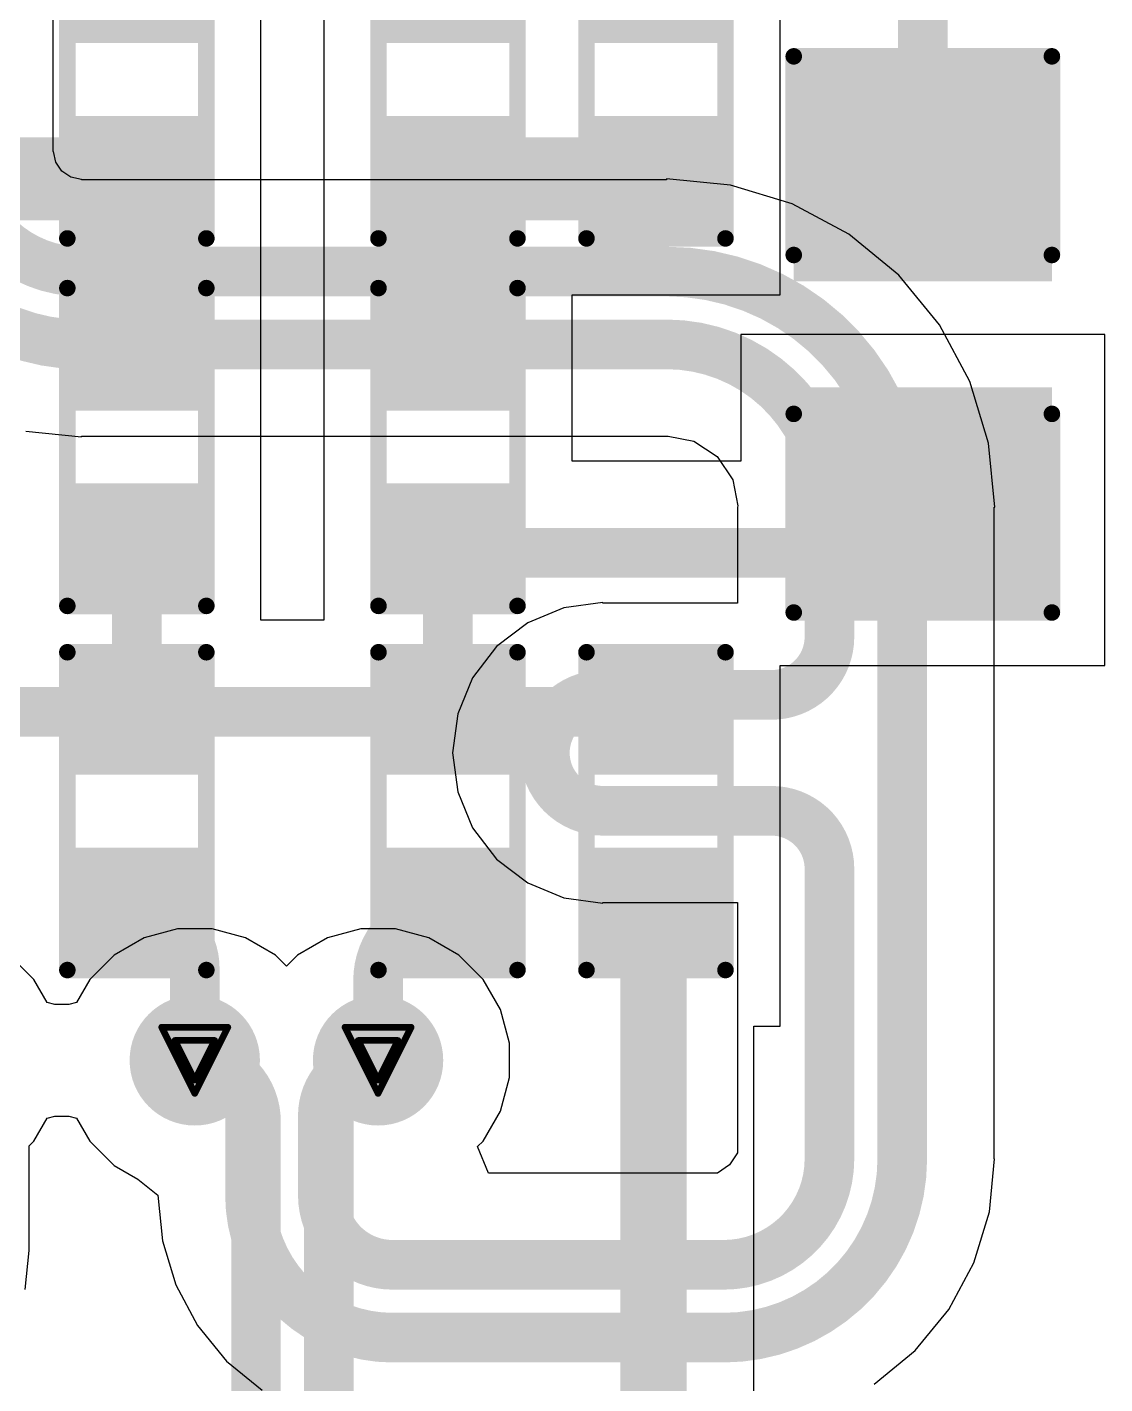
# Model space of a CAD drawing. Header units: inches. Extents: x 0 to 11.4, y 0 to 6.8.
# Drawn here: x 4.7441 to 5.0697, y 2.278 to 2.6878 of the extents above; entities that cross this region are included whole.
import ezdxf

# ---------------------------------------------------------------- set-up
doc = ezdxf.new("R2010")
doc.units = ezdxf.units.IN
doc.header["$MEASUREMENT"] = 0
for name, color, linetype in [('Bottom Layer', 5, 'Continuous'), ('Bottom Overlay', 54, 'Continuous'), ('Bottom Paste', 16, 'Continuous'), ('Bottom Solder', 6, 'Continuous'), ('Drill Drawing', 1, 'Continuous'), ('Top Layer', 1, 'Continuous'), ('Via Holes', 16, 'Continuous')]:
    doc.layers.add(name, color=color, linetype=linetype)

# ---------------------------------------------------------------- blocks, each defined once
blk = doc.blocks.new('R___0603_B_4')
at = {"layer": 'Bottom Layer'}
for points in [[(-0.045, -0.0175), (-0.045, 0.0175), (-0.015, 0.0175), (-0.015, -0.0175)], [(0.015, -0.0175), (0.015, 0.0175), (0.045, 0.0175), (0.045, -0.0175)]]:
    blk.add_hatch(color=5, dxfattribs=at).paths.add_polyline_path(points)
at = {"layer": 'Bottom Paste'}
for points in [[(-0.045, -0.0175), (-0.045, 0.0175), (-0.015, 0.0175), (-0.015, -0.0175)], [(0.015, -0.0175), (0.015, 0.0175), (0.045, 0.0175), (0.045, -0.0175)]]:
    blk.add_hatch(color=16, dxfattribs=at).paths.add_polyline_path(points)
at = {"layer": 'Bottom Solder'}
for points in [[(-0.049, -0.0215), (-0.049, 0.0215), (-0.011, 0.0215), (-0.011, -0.0215)], [(0.011, -0.0215), (0.011, 0.0215), (0.049, 0.0215), (0.049, -0.0215)]]:
    blk.add_hatch(color=6, dxfattribs=at).paths.add_polyline_path(points)
at = {"layer": 'Bottom Overlay', "const_width": 0.005}
for points in [[(-0.048, 0.021), (0.048, 0.021)], [(-0.048, 0.021), (-0.048, -0.021)], [(0.048, 0.021), (0.048, -0.021)], [(-0.048, -0.021), (0.048, -0.021)]]:
    blk.add_lwpolyline(points, dxfattribs=at)
at = {"layer": 'Bottom Overlay', "const_width": 0.0025}
for points in [[(-0.04925, 0.021, 1), (-0.04675, 0.021, 1)], [(-0.04925, 0.021, 1), (-0.04675, 0.021, 1)], [(0.04675, 0.021, 1), (0.04925, 0.021, 1)], [(0.04675, 0.021, 1), (0.04925, 0.021, 1)], [(-0.04925, -0.021, 1), (-0.04675, -0.021, 1)], [(-0.04925, -0.021, 1), (-0.04675, -0.021, 1)], [(0.04675, -0.021, 1), (0.04925, -0.021, 1)], [(0.04675, -0.021, 1), (0.04925, -0.021, 1)]]:
    blk.add_lwpolyline(points, format="xyb", close=True, dxfattribs=at)
blk = doc.blocks.new('R___0603_B_5')
at = {"layer": 'Bottom Layer'}
for points in [[(-0.045, -0.0175), (-0.045, 0.0175), (-0.015, 0.0175), (-0.015, -0.0175)], [(0.015, -0.0175), (0.015, 0.0175), (0.045, 0.0175), (0.045, -0.0175)]]:
    blk.add_hatch(color=5, dxfattribs=at).paths.add_polyline_path(points)
at = {"layer": 'Bottom Paste'}
for points in [[(-0.045, -0.0175), (-0.045, 0.0175), (-0.015, 0.0175), (-0.015, -0.0175)], [(0.015, -0.0175), (0.015, 0.0175), (0.045, 0.0175), (0.045, -0.0175)]]:
    blk.add_hatch(color=16, dxfattribs=at).paths.add_polyline_path(points)
at = {"layer": 'Bottom Solder'}
for points in [[(-0.049, -0.0215), (-0.049, 0.0215), (-0.011, 0.0215), (-0.011, -0.0215)], [(0.011, -0.0215), (0.011, 0.0215), (0.049, 0.0215), (0.049, -0.0215)]]:
    blk.add_hatch(color=6, dxfattribs=at).paths.add_polyline_path(points)
at = {"layer": 'Bottom Overlay', "const_width": 0.005}
for points in [[(0.048, 0.021), (-0.048, 0.021)], [(-0.048, -0.021), (-0.048, 0.021)], [(0.048, -0.021), (0.048, 0.021)], [(0.048, -0.021), (-0.048, -0.021)]]:
    blk.add_lwpolyline(points, dxfattribs=at)
at = {"layer": 'Bottom Overlay', "const_width": 0.0025}
for points in [[(-0.04925, 0.021, 1), (-0.04675, 0.021, 1)], [(-0.04925, 0.021, 1), (-0.04675, 0.021, 1)], [(0.04675, 0.021, 1), (0.04925, 0.021, 1)], [(0.04675, 0.021, 1), (0.04925, 0.021, 1)], [(-0.04925, -0.021, 1), (-0.04675, -0.021, 1)], [(-0.04925, -0.021, 1), (-0.04675, -0.021, 1)], [(0.04675, -0.021, 1), (0.04925, -0.021, 1)], [(0.04675, -0.021, 1), (0.04925, -0.021, 1)]]:
    blk.add_lwpolyline(points, format="xyb", close=True, dxfattribs=at)
blk = doc.blocks.new('R___0603_B_9')
at = {"layer": 'Bottom Layer'}
for points in [[(-0.045, -0.0175), (-0.045, 0.0175), (-0.015, 0.0175), (-0.015, -0.0175)], [(0.015, -0.0175), (0.015, 0.0175), (0.045, 0.0175), (0.045, -0.0175)]]:
    blk.add_hatch(color=5, dxfattribs=at).paths.add_polyline_path(points)
at = {"layer": 'Bottom Paste'}
for points in [[(-0.045, -0.0175), (-0.045, 0.0175), (-0.015, 0.0175), (-0.015, -0.0175)], [(0.015, -0.0175), (0.015, 0.0175), (0.045, 0.0175), (0.045, -0.0175)]]:
    blk.add_hatch(color=16, dxfattribs=at).paths.add_polyline_path(points)
at = {"layer": 'Bottom Solder'}
for points in [[(-0.049, -0.0215), (-0.049, 0.0215), (-0.011, 0.0215), (-0.011, -0.0215)], [(0.011, -0.0215), (0.011, 0.0215), (0.049, 0.0215), (0.049, -0.0215)]]:
    blk.add_hatch(color=6, dxfattribs=at).paths.add_polyline_path(points)
at = {"layer": 'Bottom Overlay', "const_width": 0.005}
for points in [[(0.048, 0.021), (-0.048, 0.021)], [(-0.048, -0.021), (-0.048, 0.021)], [(0.048, -0.021), (0.048, 0.021)], [(0.048, -0.021), (-0.048, -0.021)]]:
    blk.add_lwpolyline(points, dxfattribs=at)
at = {"layer": 'Bottom Overlay', "const_width": 0.0025}
for points in [[(-0.04925, 0.021, 1), (-0.04675, 0.021, 1)], [(-0.04925, 0.021, 1), (-0.04675, 0.021, 1)], [(0.04675, 0.021, 1), (0.04925, 0.021, 1)], [(0.04675, 0.021, 1), (0.04925, 0.021, 1)], [(-0.04925, -0.021, 1), (-0.04675, -0.021, 1)], [(-0.04925, -0.021, 1), (-0.04675, -0.021, 1)], [(0.04675, -0.021, 1), (0.04925, -0.021, 1)], [(0.04675, -0.021, 1), (0.04925, -0.021, 1)]]:
    blk.add_lwpolyline(points, format="xyb", close=True, dxfattribs=at)
blk = doc.blocks.new('R___0603_B_10')
at = {"layer": 'Bottom Layer'}
for points in [[(-0.045, -0.0175), (-0.045, 0.0175), (-0.015, 0.0175), (-0.015, -0.0175)], [(0.015, -0.0175), (0.015, 0.0175), (0.045, 0.0175), (0.045, -0.0175)]]:
    blk.add_hatch(color=5, dxfattribs=at).paths.add_polyline_path(points)
at = {"layer": 'Bottom Paste'}
for points in [[(-0.045, -0.0175), (-0.045, 0.0175), (-0.015, 0.0175), (-0.015, -0.0175)], [(0.015, -0.0175), (0.015, 0.0175), (0.045, 0.0175), (0.045, -0.0175)]]:
    blk.add_hatch(color=16, dxfattribs=at).paths.add_polyline_path(points)
at = {"layer": 'Bottom Solder'}
for points in [[(-0.049, -0.0215), (-0.049, 0.0215), (-0.011, 0.0215), (-0.011, -0.0215)], [(0.011, -0.0215), (0.011, 0.0215), (0.049, 0.0215), (0.049, -0.0215)]]:
    blk.add_hatch(color=6, dxfattribs=at).paths.add_polyline_path(points)
at = {"layer": 'Bottom Overlay', "const_width": 0.005}
for points in [[(0.048, 0.021), (-0.048, 0.021)], [(-0.048, -0.021), (-0.048, 0.021)], [(0.048, -0.021), (0.048, 0.021)], [(0.048, -0.021), (-0.048, -0.021)]]:
    blk.add_lwpolyline(points, dxfattribs=at)
at = {"layer": 'Bottom Overlay', "const_width": 0.0025}
for points in [[(-0.04925, 0.021, 1), (-0.04675, 0.021, 1)], [(-0.04925, 0.021, 1), (-0.04675, 0.021, 1)], [(0.04675, 0.021, 1), (0.04925, 0.021, 1)], [(0.04675, 0.021, 1), (0.04925, 0.021, 1)], [(-0.04925, -0.021, 1), (-0.04675, -0.021, 1)], [(-0.04925, -0.021, 1), (-0.04675, -0.021, 1)], [(0.04675, -0.021, 1), (0.04925, -0.021, 1)], [(0.04675, -0.021, 1), (0.04925, -0.021, 1)]]:
    blk.add_lwpolyline(points, format="xyb", close=True, dxfattribs=at)
blk = doc.blocks.new('R___0603_B_12')
at = {"layer": 'Bottom Layer'}
for points in [[(-0.045, -0.0175), (-0.045, 0.0175), (-0.015, 0.0175), (-0.015, -0.0175)], [(0.015, -0.0175), (0.015, 0.0175), (0.045, 0.0175), (0.045, -0.0175)]]:
    blk.add_hatch(color=5, dxfattribs=at).paths.add_polyline_path(points)
at = {"layer": 'Bottom Paste'}
for points in [[(-0.045, -0.0175), (-0.045, 0.0175), (-0.015, 0.0175), (-0.015, -0.0175)], [(0.015, -0.0175), (0.015, 0.0175), (0.045, 0.0175), (0.045, -0.0175)]]:
    blk.add_hatch(color=16, dxfattribs=at).paths.add_polyline_path(points)
at = {"layer": 'Bottom Solder'}
for points in [[(-0.049, -0.0215), (-0.049, 0.0215), (-0.011, 0.0215), (-0.011, -0.0215)], [(0.011, -0.0215), (0.011, 0.0215), (0.049, 0.0215), (0.049, -0.0215)]]:
    blk.add_hatch(color=6, dxfattribs=at).paths.add_polyline_path(points)
at = {"layer": 'Bottom Overlay', "const_width": 0.005}
for points in [[(0.048, 0.021), (-0.048, 0.021)], [(-0.048, -0.021), (-0.048, 0.021)], [(0.048, -0.021), (0.048, 0.021)], [(0.048, -0.021), (-0.048, -0.021)]]:
    blk.add_lwpolyline(points, dxfattribs=at)
at = {"layer": 'Bottom Overlay', "const_width": 0.0025}
for points in [[(-0.04925, 0.021, 1), (-0.04675, 0.021, 1)], [(-0.04925, 0.021, 1), (-0.04675, 0.021, 1)], [(0.04675, 0.021, 1), (0.04925, 0.021, 1)], [(0.04675, 0.021, 1), (0.04925, 0.021, 1)], [(-0.04925, -0.021, 1), (-0.04675, -0.021, 1)], [(-0.04925, -0.021, 1), (-0.04675, -0.021, 1)], [(0.04675, -0.021, 1), (0.04925, -0.021, 1)], [(0.04675, -0.021, 1), (0.04925, -0.021, 1)]]:
    blk.add_lwpolyline(points, format="xyb", close=True, dxfattribs=at)
blk = doc.blocks.new('R___0603_B_14')
at = {"layer": 'Bottom Layer'}
for points in [[(-0.045, -0.0175), (-0.045, 0.0175), (-0.015, 0.0175), (-0.015, -0.0175)], [(0.015, -0.0175), (0.015, 0.0175), (0.045, 0.0175), (0.045, -0.0175)]]:
    blk.add_hatch(color=5, dxfattribs=at).paths.add_polyline_path(points)
at = {"layer": 'Bottom Paste'}
for points in [[(-0.045, -0.0175), (-0.045, 0.0175), (-0.015, 0.0175), (-0.015, -0.0175)], [(0.015, -0.0175), (0.015, 0.0175), (0.045, 0.0175), (0.045, -0.0175)]]:
    blk.add_hatch(color=16, dxfattribs=at).paths.add_polyline_path(points)
at = {"layer": 'Bottom Solder'}
for points in [[(-0.049, -0.0215), (-0.049, 0.0215), (-0.011, 0.0215), (-0.011, -0.0215)], [(0.011, -0.0215), (0.011, 0.0215), (0.049, 0.0215), (0.049, -0.0215)]]:
    blk.add_hatch(color=6, dxfattribs=at).paths.add_polyline_path(points)
at = {"layer": 'Bottom Overlay', "const_width": 0.005}
for points in [[(0.048, 0.021), (-0.048, 0.021)], [(-0.048, -0.021), (-0.048, 0.021)], [(0.048, -0.021), (0.048, 0.021)], [(0.048, -0.021), (-0.048, -0.021)]]:
    blk.add_lwpolyline(points, dxfattribs=at)
at = {"layer": 'Bottom Overlay', "const_width": 0.0025}
for points in [[(-0.04925, 0.021, 1), (-0.04675, 0.021, 1)], [(-0.04925, 0.021, 1), (-0.04675, 0.021, 1)], [(0.04675, 0.021, 1), (0.04925, 0.021, 1)], [(0.04675, 0.021, 1), (0.04925, 0.021, 1)], [(-0.04925, -0.021, 1), (-0.04675, -0.021, 1)], [(-0.04925, -0.021, 1), (-0.04675, -0.021, 1)], [(0.04675, -0.021, 1), (0.04925, -0.021, 1)], [(0.04675, -0.021, 1), (0.04925, -0.021, 1)]]:
    blk.add_lwpolyline(points, format="xyb", close=True, dxfattribs=at)
blk = doc.blocks.new('R___0603_B_15')
at = {"layer": 'Bottom Layer'}
for points in [[(-0.045, -0.0175), (-0.045, 0.0175), (-0.015, 0.0175), (-0.015, -0.0175)], [(0.015, -0.0175), (0.015, 0.0175), (0.045, 0.0175), (0.045, -0.0175)]]:
    blk.add_hatch(color=5, dxfattribs=at).paths.add_polyline_path(points)
at = {"layer": 'Bottom Paste'}
for points in [[(-0.045, -0.0175), (-0.045, 0.0175), (-0.015, 0.0175), (-0.015, -0.0175)], [(0.015, -0.0175), (0.015, 0.0175), (0.045, 0.0175), (0.045, -0.0175)]]:
    blk.add_hatch(color=16, dxfattribs=at).paths.add_polyline_path(points)
at = {"layer": 'Bottom Solder'}
for points in [[(-0.049, -0.0215), (-0.049, 0.0215), (-0.011, 0.0215), (-0.011, -0.0215)], [(0.011, -0.0215), (0.011, 0.0215), (0.049, 0.0215), (0.049, -0.0215)]]:
    blk.add_hatch(color=6, dxfattribs=at).paths.add_polyline_path(points)
at = {"layer": 'Bottom Overlay', "const_width": 0.005}
for points in [[(0.048, 0.021), (-0.048, 0.021)], [(-0.048, -0.021), (-0.048, 0.021)], [(0.048, -0.021), (0.048, 0.021)], [(0.048, -0.021), (-0.048, -0.021)]]:
    blk.add_lwpolyline(points, dxfattribs=at)
at = {"layer": 'Bottom Overlay', "const_width": 0.0025}
for points in [[(-0.04925, 0.021, 1), (-0.04675, 0.021, 1)], [(-0.04925, 0.021, 1), (-0.04675, 0.021, 1)], [(0.04675, 0.021, 1), (0.04925, 0.021, 1)], [(0.04675, 0.021, 1), (0.04925, 0.021, 1)], [(-0.04925, -0.021, 1), (-0.04675, -0.021, 1)], [(-0.04925, -0.021, 1), (-0.04675, -0.021, 1)], [(0.04675, -0.021, 1), (0.04925, -0.021, 1)], [(0.04675, -0.021, 1), (0.04925, -0.021, 1)]]:
    blk.add_lwpolyline(points, format="xyb", close=True, dxfattribs=at)
blk = doc.blocks.new('R___0603_B_18')
at = {"layer": 'Bottom Layer'}
for points in [[(-0.045, -0.0175), (-0.045, 0.0175), (-0.015, 0.0175), (-0.015, -0.0175)], [(0.015, -0.0175), (0.015, 0.0175), (0.045, 0.0175), (0.045, -0.0175)]]:
    blk.add_hatch(color=5, dxfattribs=at).paths.add_polyline_path(points)
at = {"layer": 'Bottom Paste'}
for points in [[(-0.045, -0.0175), (-0.045, 0.0175), (-0.015, 0.0175), (-0.015, -0.0175)], [(0.015, -0.0175), (0.015, 0.0175), (0.045, 0.0175), (0.045, -0.0175)]]:
    blk.add_hatch(color=16, dxfattribs=at).paths.add_polyline_path(points)
at = {"layer": 'Bottom Solder'}
for points in [[(-0.049, -0.0215), (-0.049, 0.0215), (-0.011, 0.0215), (-0.011, -0.0215)], [(0.011, -0.0215), (0.011, 0.0215), (0.049, 0.0215), (0.049, -0.0215)]]:
    blk.add_hatch(color=6, dxfattribs=at).paths.add_polyline_path(points)
at = {"layer": 'Bottom Overlay', "const_width": 0.005}
for points in [[(0.048, 0.021), (-0.048, 0.021)], [(-0.048, -0.021), (-0.048, 0.021)], [(0.048, -0.021), (0.048, 0.021)], [(0.048, -0.021), (-0.048, -0.021)]]:
    blk.add_lwpolyline(points, dxfattribs=at)
at = {"layer": 'Bottom Overlay', "const_width": 0.0025}
for points in [[(-0.04925, 0.021, 1), (-0.04675, 0.021, 1)], [(-0.04925, 0.021, 1), (-0.04675, 0.021, 1)], [(0.04675, 0.021, 1), (0.04925, 0.021, 1)], [(0.04675, 0.021, 1), (0.04925, 0.021, 1)], [(-0.04925, -0.021, 1), (-0.04675, -0.021, 1)], [(-0.04925, -0.021, 1), (-0.04675, -0.021, 1)], [(0.04675, -0.021, 1), (0.04925, -0.021, 1)], [(0.04675, -0.021, 1), (0.04925, -0.021, 1)]]:
    blk.add_lwpolyline(points, format="xyb", close=True, dxfattribs=at)
blk = doc.blocks.new('C___1206_B_33')
at = {"layer": 'Bottom Layer'}
for points in [[(-0.08, 0.035), (-0.02, 0.035), (-0.02, -0.035), (-0.08, -0.035)], [(0.02, 0.035), (0.08, 0.035), (0.08, -0.035), (0.02, -0.035)]]:
    blk.add_hatch(color=5, dxfattribs=at).paths.add_polyline_path(points)
at = {"layer": 'Bottom Paste'}
for points in [[(-0.08, 0.035), (-0.02, 0.035), (-0.02, -0.035), (-0.08, -0.035)], [(0.02, 0.035), (0.08, 0.035), (0.08, -0.035), (0.02, -0.035)]]:
    blk.add_hatch(color=16, dxfattribs=at).paths.add_polyline_path(points)
at = {"layer": 'Bottom Solder'}
for points in [[(-0.084, 0.039), (-0.016, 0.039), (-0.016, -0.039), (-0.084, -0.039)], [(0.016, 0.039), (0.084, 0.039), (0.084, -0.039), (0.016, -0.039)]]:
    blk.add_hatch(color=6, dxfattribs=at).paths.add_polyline_path(points)
at = {"layer": 'Bottom Overlay', "const_width": 0.005}
for points in [[(-0.084, -0.039), (-0.084, 0.039)], [(-0.024, 0.039), (-0.084, 0.039)], [(0.084, 0.039), (0.024, 0.039)], [(0.084, -0.039), (0.084, 0.039)], [(-0.024, -0.039), (-0.084, -0.039)], [(0.084, -0.039), (0.024, -0.039)]]:
    blk.add_lwpolyline(points, dxfattribs=at)
at = {"layer": 'Bottom Overlay', "const_width": 0.0025}
for points in [[(-0.08525, 0.039, 1), (-0.08275, 0.039, 1)], [(-0.08525, 0.039, 1), (-0.08275, 0.039, 1)], [(-0.02525, 0.039, 1), (-0.02275, 0.039, 1)], [(0.02275, 0.039, 1), (0.02525, 0.039, 1)], [(0.08275, 0.039, 1), (0.08525, 0.039, 1)], [(0.08275, 0.039, 1), (0.08525, 0.039, 1)], [(-0.08525, -0.039, 1), (-0.08275, -0.039, 1)], [(-0.08525, -0.039, 1), (-0.08275, -0.039, 1)], [(-0.02525, -0.039, 1), (-0.02275, -0.039, 1)], [(0.02275, -0.039, 1), (0.02525, -0.039, 1)], [(0.08275, -0.039, 1), (0.08525, -0.039, 1)], [(0.08275, -0.039, 1), (0.08525, -0.039, 1)]]:
    blk.add_lwpolyline(points, format="xyb", close=True, dxfattribs=at)

msp = doc.modelspace()

# ---------------------------------------------------------------- hatches: boundary and pattern name
at = {"layer": 'Bottom Layer'}
h = msp.add_hatch(color=5, dxfattribs=at)
edge = h.paths.add_edge_path()
edge.add_arc((4.79471, 2.37573), 0.01969, 0, 360)
h = msp.add_hatch(color=5, dxfattribs=at)
edge = h.paths.add_edge_path()
edge.add_arc((4.85009, 2.37573), 0.01969, 0, 360)
at = {"layer": 'Top Layer'}
h = msp.add_hatch(color=1, dxfattribs=at)
edge = h.paths.add_edge_path()
edge.add_arc((4.79471, 2.37573), 0.01969, 0, 360)
h = msp.add_hatch(color=1, dxfattribs=at)
edge = h.paths.add_edge_path()
edge.add_arc((4.85009, 2.37573), 0.01969, 0, 360)
at = {"layer": 'Via Holes'}
h = msp.add_hatch(color=7, dxfattribs=at)
edge = h.paths.add_edge_path()
edge.add_arc((4.79471, 2.37573), 0.01181, 0, 360)
h = msp.add_hatch(color=7, dxfattribs=at)
edge = h.paths.add_edge_path()
edge.add_arc((4.85009, 2.37573), 0.01181, 0, 360)

# ---------------------------------------------------------------- linework, layer by layer
at = {"layer": 'Bottom Layer'}
for p, q in [((4.81471, 2.667), (4.81471, 2.737)), ((4.83371, 2.737), (4.83371, 2.667)), ((4.97156, 2.667), (4.97156, 2.737)), ((4.81471, 2.607), (4.81471, 2.667)), ((4.83371, 2.667), (4.83371, 2.607)), ((4.97156, 2.607), (4.97156, 2.667)), ((4.81471, 2.556), (4.81471, 2.607)), ((4.83371, 2.607), (4.83371, 2.556)), ((4.90871, 2.55674), (4.90871, 2.607)), ((4.90871, 2.607), (4.97156, 2.607)), ((5.06968, 2.595), (4.95968, 2.595)), ((4.95968, 2.595), (4.95968, 2.55674)), ((5.06968, 2.495), (5.06968, 2.595)), ((4.81471, 2.50874), (4.81471, 2.556)), ((4.83371, 2.556), (4.83371, 2.50874)), ((4.95968, 2.55674), (4.90871, 2.55674)), ((4.83371, 2.50874), (4.81471, 2.50874)), ((4.97156, 2.446), (4.97156, 2.495)), ((4.97156, 2.495), (5.06968, 2.495)), ((4.97156, 2.386), (4.97156, 2.446)), ((4.96358, 2.09987), (4.96358, 2.386)), ((4.96358, 2.386), (4.97156, 2.386))]:
    msp.add_line(p, q, dxfattribs=at)
for points, const_width in [([(5.01468, 2.645), (5.01468, 2.86384)], 0.015), ([(4.72421, 2.642), (4.77721, 2.642)], 0.025), ([(4.77721, 2.589), (4.77721, 2.642)], 0.025), ([(4.87121, 2.591), (4.87121, 2.642)], 0.025), ([(4.87121, 2.642), (4.93406, 2.642)], 0.025), ([(4.77721, 2.481), (4.77721, 2.529)], 0.015), ([(4.87121, 2.481), (4.87121, 2.529)], 0.015), ([(4.87121, 2.529), (4.979, 2.529)], 0.015), ([(4.72421, 2.481), (4.77721, 2.481)], 0.015), ([(4.77721, 2.481), (4.87121, 2.481)], 0.015), ([(4.87121, 2.481), (4.92421, 2.481)], 0.015), ([(4.93332, 2.09987), (4.93332, 2.42027)], 0.02), ([(4.79471, 2.37573), (4.79471, 2.4035)], 0.015), ([(4.85009, 2.37573), (4.85009, 2.39987)], 0.015), ([(4.81321, 2.18179), (4.81321, 2.35723)], 0.015), ([(4.83521, 2.1812), (4.83521, 2.36086)], 0.015)]:
    msp.add_lwpolyline(points, dxfattribs=dict(at, const_width=const_width))
for points, const_width in [([(4.77096, 2.642, 1), (4.78346, 2.642, 1)], 0.0125), ([(4.77096, 2.642, 1), (4.78346, 2.642, 1)], 0.0125), ([(4.86496, 2.642, 1), (4.87746, 2.642, 1)], 0.0125), ([(4.86496, 2.642, 1), (4.87746, 2.642, 1)], 0.0125), ([(4.92781, 2.642, 1), (4.94031, 2.642, 1)], 0.0125), ([(5.01093, 2.645, 1), (5.01843, 2.645, 1)], 0.0075), ([(4.86496, 2.591, 1), (4.87746, 2.591, 1)], 0.0125), ([(4.77096, 2.589, 1), (4.78346, 2.589, 1)], 0.0125), ([(4.99125, 2.545, 1), (4.99875, 2.545, 1)], 0.0075), ([(4.77346, 2.529, 1), (4.78096, 2.529, 1)], 0.0075), ([(4.86746, 2.529, 1), (4.87496, 2.529, 1)], 0.0075), ([(4.86746, 2.529, 1), (4.87496, 2.529, 1)], 0.0075), ([(4.97525, 2.529, 1), (4.98275, 2.529, 1)], 0.0075), ([(4.97525, 2.529, 1), (4.98275, 2.529, 1)], 0.0075), ([(4.77346, 2.481, 1), (4.78096, 2.481, 1)], 0.0075), ([(4.77346, 2.481, 1), (4.78096, 2.481, 1)], 0.0075), ([(4.77346, 2.481, 1), (4.78096, 2.481, 1)], 0.0075), ([(4.86746, 2.481, 1), (4.87496, 2.481, 1)], 0.0075), ([(4.86746, 2.481, 1), (4.87496, 2.481, 1)], 0.0075), ([(4.86746, 2.481, 1), (4.87496, 2.481, 1)], 0.0075), ([(4.92046, 2.481, 1), (4.92796, 2.481, 1)], 0.0075), ([(4.92906, 2.421, 1), (4.93906, 2.421, 1)], 0.01), ([(4.77346, 2.421, 1), (4.78096, 2.421, 1)], 0.0075), ([(4.77617, 2.42079, 1), (4.78367, 2.42079, 1)], 0.0075), ([(4.77617, 2.42079, 1), (4.78367, 2.42079, 1)], 0.0075), ([(4.86746, 2.421, 1), (4.87496, 2.421, 1)], 0.0075), ([(4.92832, 2.42027, 1), (4.93832, 2.42027, 1)], 0.01), ([(4.92832, 2.42027, 1), (4.93832, 2.42027, 1)], 0.01), ([(4.79096, 2.4035, 1), (4.79846, 2.4035, 1)], 0.0075), ([(4.79096, 2.4035, 1), (4.79846, 2.4035, 1)], 0.0075), ([(4.84634, 2.39987, 1), (4.85384, 2.39987, 1)], 0.0075), ([(4.84634, 2.39987, 1), (4.85384, 2.39987, 1)], 0.0075), ([(4.79096, 2.37573, 1), (4.79846, 2.37573, 1)], 0.0075), ([(4.79096, 2.37573, 1), (4.79846, 2.37573, 1)], 0.0075), ([(4.84634, 2.37573, 1), (4.85384, 2.37573, 1)], 0.0075), ([(4.84634, 2.37573, 1), (4.85384, 2.37573, 1)], 0.0075), ([(4.80946, 2.35723, 1), (4.81696, 2.35723, 1)], 0.0075), ([(4.80946, 2.35723, 1), (4.81696, 2.35723, 1)], 0.0075), ([(4.83146, 2.36086, 1), (4.83896, 2.36086, 1)], 0.0075), ([(4.83146, 2.36086, 1), (4.83896, 2.36086, 1)], 0.0075)]:
    msp.add_lwpolyline(points, format="xyb", close=True, dxfattribs=dict(at, const_width=const_width))
for points, const_width in [([(4.995, 2.545, -0.414214), (4.979, 2.529)], 0.015), ([(4.93332, 2.42027, -0.414214), (4.93406, 2.421)], 0.02), ([(4.77721, 2.421, -0.038909), (4.77992, 2.42079)], 0.015), ([(4.77992, 2.42079, -0.369352), (4.79471, 2.4035)], 0.015), ([(4.85009, 2.39987, -0.414214), (4.87121, 2.421)], 0.015), ([(4.79471, 2.37573, -0.414214), (4.81321, 2.35723)], 0.015), ([(4.83521, 2.36086, -0.414214), (4.85009, 2.37573)], 0.015)]:
    msp.add_lwpolyline(points, format="xyb", dxfattribs=dict(at, const_width=const_width))
at = {"layer": 'Drill Drawing', "const_width": 0.002}
for points in [[(4.78471, 2.38573), (4.80471, 2.38573)], [(4.78471, 2.38573), (4.79471, 2.36573)], [(4.79471, 2.36573), (4.80471, 2.38573)], [(4.84009, 2.38573), (4.86009, 2.38573)], [(4.84009, 2.38573), (4.85009, 2.36573)], [(4.85009, 2.36573), (4.86009, 2.38573)], [(4.78871, 2.38173), (4.80071, 2.38173)], [(4.78871, 2.38173), (4.79471, 2.36973)], [(4.79471, 2.36973), (4.80071, 2.38173)], [(4.84409, 2.38173), (4.85609, 2.38173)], [(4.84409, 2.38173), (4.85009, 2.36973)], [(4.85009, 2.36973), (4.85609, 2.38173)]]:
    msp.add_lwpolyline(points, dxfattribs=at)
at = {"layer": 'Drill Drawing', "const_width": 0.001}
for points in [[(4.78421, 2.38573, 1), (4.78521, 2.38573, 1)], [(4.78421, 2.38573, 1), (4.78521, 2.38573, 1)], [(4.80421, 2.38573, 1), (4.80521, 2.38573, 1)], [(4.80421, 2.38573, 1), (4.80521, 2.38573, 1)], [(4.83959, 2.38573, 1), (4.84059, 2.38573, 1)], [(4.83959, 2.38573, 1), (4.84059, 2.38573, 1)], [(4.85959, 2.38573, 1), (4.86059, 2.38573, 1)], [(4.85959, 2.38573, 1), (4.86059, 2.38573, 1)], [(4.78821, 2.38173, 1), (4.78921, 2.38173, 1)], [(4.78821, 2.38173, 1), (4.78921, 2.38173, 1)], [(4.80021, 2.38173, 1), (4.80121, 2.38173, 1)], [(4.80021, 2.38173, 1), (4.80121, 2.38173, 1)], [(4.84359, 2.38173, 1), (4.84459, 2.38173, 1)], [(4.84359, 2.38173, 1), (4.84459, 2.38173, 1)], [(4.85559, 2.38173, 1), (4.85659, 2.38173, 1)], [(4.85559, 2.38173, 1), (4.85659, 2.38173, 1)], [(4.79421, 2.36973, 1), (4.79521, 2.36973, 1)], [(4.79421, 2.36973, 1), (4.79521, 2.36973, 1)], [(4.84959, 2.36973, 1), (4.85059, 2.36973, 1)], [(4.84959, 2.36973, 1), (4.85059, 2.36973, 1)], [(4.79421, 2.36573, 1), (4.79521, 2.36573, 1)], [(4.79421, 2.36573, 1), (4.79521, 2.36573, 1)], [(4.84959, 2.36573, 1), (4.85059, 2.36573, 1)], [(4.84959, 2.36573, 1), (4.85059, 2.36573, 1)]]:
    msp.add_lwpolyline(points, format="xyb", close=True, dxfattribs=at)
at = {"layer": 'Top Layer'}
for p, q in [((4.75195, 2.65026), (4.75195, 2.71674)), ((4.75205, 2.65026), (4.75195, 2.65026)), ((4.75269, 2.64704), (4.75205, 2.65026)), ((4.75452, 2.64431), (4.75269, 2.64704)), ((4.75725, 2.64248), (4.75452, 2.64431)), ((4.76047, 2.64184), (4.75725, 2.64248)), ((4.76047, 2.64174), (4.76047, 2.64184)), ((4.93726, 2.64174), (4.76047, 2.64174)), ((4.95661, 2.64007), (4.93726, 2.64198)), ((4.93726, 2.64198), (4.93726, 2.64174)), ((4.97522, 2.63443), (4.95661, 2.64007)), ((4.99237, 2.62526), (4.97522, 2.63443)), ((5.0074, 2.61293), (4.99237, 2.62526)), ((5.01973, 2.59789), (5.0074, 2.61293)), ((5.0289, 2.58075), (5.01973, 2.59789)), ((5.03454, 2.56214), (5.0289, 2.58075)), ((4.74366, 2.56574), (4.76047, 2.56408)), ((4.76047, 2.56408), (4.76047, 2.56426)), ((4.76047, 2.56426), (4.93726, 2.56426)), ((4.93726, 2.56426), (4.93772, 2.56432)), ((4.93772, 2.56432), (4.94554, 2.56277)), ((4.94554, 2.56277), (4.95255, 2.55808)), ((5.03645, 2.54279), (5.03454, 2.56214)), ((4.95255, 2.55808), (4.95724, 2.55106)), ((4.95724, 2.55106), (4.9588, 2.54325)), ((4.9588, 2.54325), (4.95873, 2.54279)), ((4.95873, 2.54279), (4.95873, 2.51385)), ((5.03621, 2.34594), (5.03621, 2.54279)), ((5.03621, 2.54279), (5.03645, 2.54279)), ((4.90623, 2.51245), (4.89529, 2.50792)), ((4.91798, 2.514), (4.90623, 2.51245)), ((4.91798, 2.51385), (4.91798, 2.514)), ((4.95873, 2.51385), (4.91798, 2.51385)), ((4.89529, 2.50792), (4.88589, 2.5007)), ((4.88589, 2.5007), (4.87867, 2.4913)), ((4.87867, 2.4913), (4.87414, 2.48036)), ((4.87414, 2.48036), (4.87259, 2.46861)), ((4.87259, 2.46861), (4.87414, 2.45686)), ((4.87414, 2.45686), (4.87867, 2.44592)), ((4.87867, 2.44592), (4.88589, 2.43652)), ((4.88589, 2.43652), (4.89529, 2.4293)), ((4.89529, 2.4293), (4.90623, 2.42477)), ((4.90623, 2.42477), (4.91798, 2.42322)), ((4.91798, 2.42322), (4.91798, 2.42337)), ((4.91798, 2.42337), (4.95873, 2.42337)), ((4.95873, 2.42337), (4.95873, 2.40017)), ((4.78949, 2.41542), (4.77939, 2.41271)), ((4.79994, 2.41542), (4.78949, 2.41542)), ((4.81003, 2.41271), (4.79994, 2.41542)), ((4.84486, 2.41542), (4.83477, 2.41271)), ((4.85531, 2.41542), (4.84486, 2.41542)), ((4.8654, 2.41271), (4.85531, 2.41542)), ((4.77939, 2.41271), (4.77035, 2.40749)), ((4.81908, 2.40749), (4.81003, 2.41271)), ((4.83477, 2.41271), (4.82572, 2.40749)), ((4.87445, 2.40749), (4.8654, 2.41271)), ((4.74613, 2.4001), (4.73874, 2.40749)), ((4.77035, 2.40749), (4.76296, 2.4001)), ((4.8224, 2.40417), (4.81908, 2.40749)), ((4.82572, 2.40749), (4.8224, 2.40417)), ((4.88184, 2.4001), (4.87445, 2.40749)), ((4.75009, 2.39323), (4.74613, 2.4001)), ((4.76296, 2.4001), (4.75899, 2.39323)), ((4.88707, 2.39105), (4.88184, 2.4001)), ((4.95873, 2.40017), (4.95873, 2.34783)), ((4.75243, 2.39256), (4.75009, 2.39323)), ((4.75665, 2.39256), (4.75243, 2.39256)), ((4.75899, 2.39323), (4.75665, 2.39256)), ((4.88977, 2.38095), (4.88707, 2.39105)), ((4.88977, 2.37051), (4.88977, 2.38095)), ((4.88707, 2.36041), (4.88977, 2.37051)), ((4.74613, 2.35136), (4.75009, 2.35823)), ((4.75009, 2.35823), (4.75243, 2.3589)), ((4.75243, 2.3589), (4.75665, 2.3589)), ((4.75665, 2.3589), (4.75899, 2.35823)), ((4.75899, 2.35823), (4.76296, 2.35136)), ((4.88184, 2.35136), (4.88707, 2.36041)), ((4.74463, 2.34987), (4.74613, 2.35136)), ((4.74463, 2.31829), (4.74463, 2.34987)), ((4.76296, 2.35136), (4.77035, 2.34397)), ((4.88017, 2.34969), (4.88184, 2.35136)), ((4.88349, 2.34169), (4.88017, 2.34969)), ((4.95873, 2.34783), (4.95623, 2.3442)), ((5.03479, 2.32996), (5.03637, 2.34594)), ((5.03637, 2.34594), (5.03621, 2.34594)), ((4.77035, 2.34397), (4.77755, 2.33981)), ((4.9526, 2.34169), (4.88349, 2.34169)), ((4.95623, 2.3442), (4.9526, 2.34169)), ((4.77755, 2.33981), (4.78356, 2.335)), ((4.78356, 2.335), (4.78492, 2.32117)), ((5.03013, 2.3146), (5.03479, 2.32996)), ((4.78492, 2.32117), (4.78895, 2.30787)), ((4.7435, 2.3065), (4.74466, 2.31829)), ((4.74466, 2.31829), (4.74463, 2.31829)), ((5.02257, 2.30045), (5.03013, 2.3146)), ((4.78895, 2.30787), (4.7955, 2.29562)), ((5.01239, 2.28804), (5.02257, 2.30045)), ((4.7955, 2.29562), (4.80432, 2.28488)), ((4.99998, 2.27786), (5.01239, 2.28804)), ((4.80432, 2.28488), (4.81506, 2.27606))]:
    msp.add_line(p, q, dxfattribs=at)
at = {"layer": 'Top Layer', "const_width": 0.015}
for points in [[(4.76047, 2.592, -0.414214), (4.70221, 2.65026)], [(4.76047, 2.614, -0.414214), (4.72421, 2.65026)], [(4.93726, 2.614, -0.414214), (5.00847, 2.54279)], [(4.93726, 2.592, -0.394554), (4.98636, 2.54611)], [(4.98636, 2.54611, -0.016898), (4.98647, 2.54279)], [(4.98647, 2.50361, -0.414214), (4.96897, 2.48611)], [(4.91798, 2.45111, -1), (4.91798, 2.48611)], [(4.96897, 2.45111, -0.414214), (4.98647, 2.43361)], [(4.79471, 2.37573, -0.414214), (4.8114, 2.35904)], [(4.8334, 2.35904, -0.414214), (4.85009, 2.37573)], [(5.00847, 2.34594, -0.414214), (4.95449, 2.29196)], [(4.98647, 2.34594, -0.414214), (4.95449, 2.31396)], [(4.85444, 2.29196, -0.414214), (4.8114, 2.335)], [(4.85444, 2.31396, -0.414214), (4.8334, 2.335)]]:
    msp.add_lwpolyline(points, format="xyb", dxfattribs=at)
for points in [[(4.76047, 2.614), (4.93726, 2.614)], [(4.76047, 2.592), (4.93726, 2.592)], [(4.98647, 2.50361), (4.98647, 2.54279)], [(5.00847, 2.34594), (5.00847, 2.54279)], [(4.91798, 2.48611), (4.96897, 2.48611)], [(4.91798, 2.45111), (4.96897, 2.45111)], [(4.98647, 2.40017), (4.98647, 2.43361)], [(4.98647, 2.34594), (4.98647, 2.40017)], [(4.8114, 2.335), (4.8114, 2.35904)], [(4.8334, 2.335), (4.8334, 2.35904)], [(4.85444, 2.31396), (4.95449, 2.31396)], [(4.85444, 2.29196), (4.95449, 2.29196)]]:
    msp.add_lwpolyline(points, dxfattribs=at)
at = {"layer": 'Top Layer', "const_width": 0.0075}
for points in [[(4.75672, 2.614, 1), (4.76422, 2.614, 1)], [(4.75672, 2.614, 1), (4.76422, 2.614, 1)], [(4.93351, 2.614, 1), (4.94101, 2.614, 1)], [(4.93351, 2.614, 1), (4.94101, 2.614, 1)], [(4.75672, 2.592, 1), (4.76422, 2.592, 1)], [(4.75672, 2.592, 1), (4.76422, 2.592, 1)], [(4.93351, 2.592, 1), (4.94101, 2.592, 1)], [(4.93351, 2.592, 1), (4.94101, 2.592, 1)], [(4.98261, 2.54611, 1), (4.99011, 2.54611, 1)], [(4.98261, 2.54611, 1), (4.99011, 2.54611, 1)], [(4.98272, 2.54279, 1), (4.99022, 2.54279, 1)], [(4.98272, 2.54279, 1), (4.99022, 2.54279, 1)], [(5.00472, 2.54279, 1), (5.01222, 2.54279, 1)], [(5.00472, 2.54279, 1), (5.01222, 2.54279, 1)], [(4.98272, 2.50361, 1), (4.99022, 2.50361, 1)], [(4.98272, 2.50361, 1), (4.99022, 2.50361, 1)], [(4.91423, 2.48611, 1), (4.92173, 2.48611, 1)], [(4.91423, 2.48611, 1), (4.92173, 2.48611, 1)], [(4.96522, 2.48611, 1), (4.97272, 2.48611, 1)], [(4.96522, 2.48611, 1), (4.97272, 2.48611, 1)], [(4.91423, 2.45111, 1), (4.92173, 2.45111, 1)], [(4.91423, 2.45111, 1), (4.92173, 2.45111, 1)], [(4.96522, 2.45111, 1), (4.97272, 2.45111, 1)], [(4.96522, 2.45111, 1), (4.97272, 2.45111, 1)], [(4.98272, 2.43361, 1), (4.99022, 2.43361, 1)], [(4.98272, 2.43361, 1), (4.99022, 2.43361, 1)], [(4.98272, 2.40017, 1), (4.99022, 2.40017, 1)], [(4.98272, 2.40017, 1), (4.99022, 2.40017, 1)], [(4.79096, 2.37573, 1), (4.79846, 2.37573, 1)], [(4.84634, 2.37573, 1), (4.85384, 2.37573, 1)], [(4.80765, 2.35904, 1), (4.81515, 2.35904, 1)], [(4.80765, 2.35904, 1), (4.81515, 2.35904, 1)], [(4.82965, 2.35904, 1), (4.83715, 2.35904, 1)], [(4.82965, 2.35904, 1), (4.83715, 2.35904, 1)], [(4.98272, 2.34594, 1), (4.99022, 2.34594, 1)], [(4.98272, 2.34594, 1), (4.99022, 2.34594, 1)], [(5.00472, 2.34594, 1), (5.01222, 2.34594, 1)], [(5.00472, 2.34594, 1), (5.01222, 2.34594, 1)], [(4.80765, 2.335, 1), (4.81515, 2.335, 1)], [(4.80765, 2.335, 1), (4.81515, 2.335, 1)], [(4.82965, 2.335, 1), (4.83715, 2.335, 1)], [(4.82965, 2.335, 1), (4.83715, 2.335, 1)], [(4.85069, 2.31396, 1), (4.85819, 2.31396, 1)], [(4.85069, 2.31396, 1), (4.85819, 2.31396, 1)], [(4.95074, 2.31396, 1), (4.95824, 2.31396, 1)], [(4.95074, 2.31396, 1), (4.95824, 2.31396, 1)], [(4.85069, 2.29196, 1), (4.85819, 2.29196, 1)], [(4.85069, 2.29196, 1), (4.85819, 2.29196, 1)], [(4.95074, 2.29196, 1), (4.95824, 2.29196, 1)], [(4.95074, 2.29196, 1), (4.95824, 2.29196, 1)]]:
    msp.add_lwpolyline(points, format="xyb", close=True, dxfattribs=at)

# ---------------------------------------------------------------- block references
for name, p, rotation in [('R___0603_B_14', (4.77721, 2.672), 270), ('R___0603_B_12', (4.87121, 2.672), 270), ('R___0603_B_9', (4.93406, 2.672), 270), ('C___1206_B_33', (5.01468, 2.595), 270), ('R___0603_B_15', (4.77721, 2.561), 270), ('R___0603_B_10', (4.87121, 2.561), 270), ('R___0603_B_5', (4.77721, 2.451), 270), ('R___0603_B_4', (4.87121, 2.451), 90), ('R___0603_B_18', (4.93406, 2.451), 270)]:
    msp.add_blockref(name, p, dxfattribs=dict(rotation=rotation))

doc.saveas('drawing.dxf')
